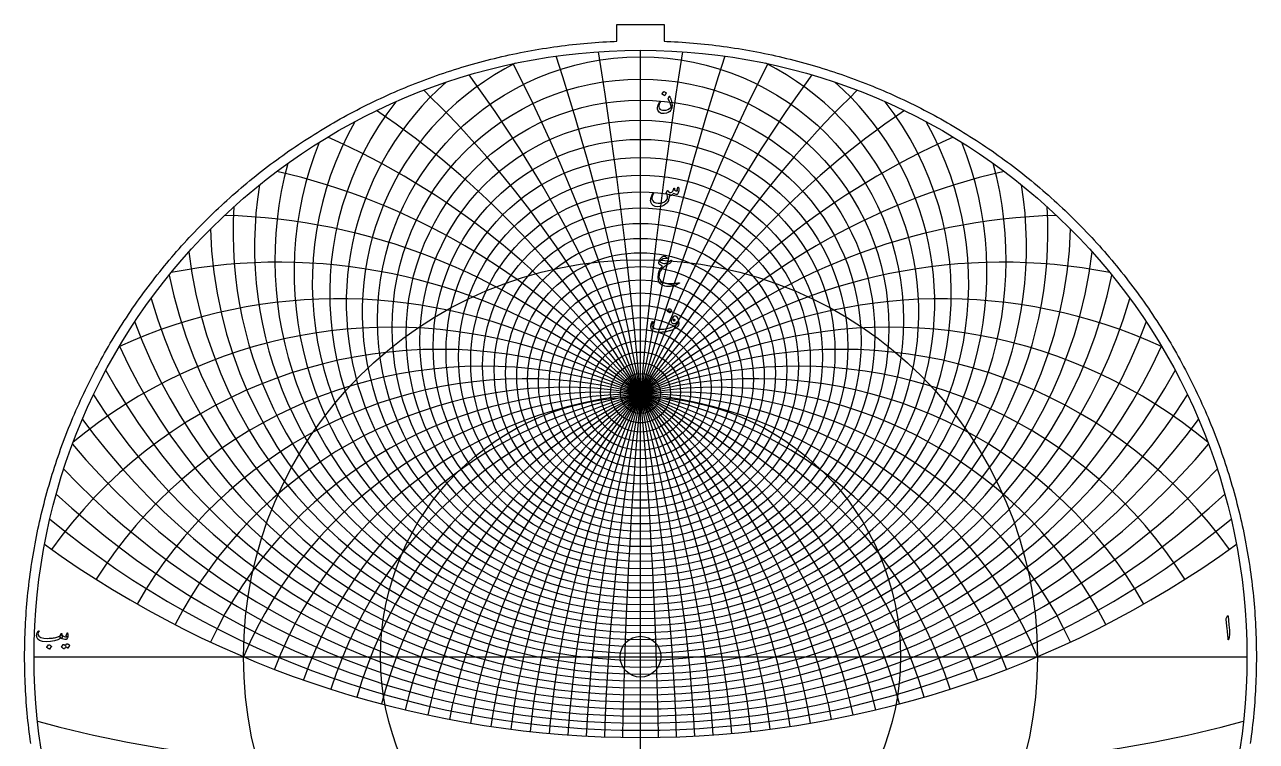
# Model space of a CAD drawing. Header units: millimetres. Extents: x -137 to 137, y -137 to 141.
# Drawn here: x -137.1 to 137.1, y -18.8 to 140.7 of the extents above; entities that cross this region are included whole.
import ezdxf

# ---------------------------------------------------------------- set-up
doc = ezdxf.new("R2010")
doc.units = ezdxf.units.MM
for name, color, linetype in [('CUT_INNER', 6, 'Continuous'), ('CUT_OUTER', 1, 'Continuous'), ('ENGRAVE', 7, 'Continuous'), ('ENGRAVE_FINE', 8, 'Continuous'), ('TEXT', 5, 'Continuous')]:
    doc.layers.add(name, color=color, linetype=linetype)

msp = doc.modelspace()

# ---------------------------------------------------------------- linework, layer by layer
at = {"layer": 'CUT_INNER'}
msp.add_circle((0, 0), 4.55, dxfattribs=at)
at = {"layer": 'CUT_OUTER'}
msp.add_lwpolyline([(-135.737, -19.2842), (-135.8528, -18.451), (-135.9634, -17.6171), (-136.0689, -16.7825), (-136.1694, -15.9473), (-136.2646, -15.1115), (-136.3548, -14.2751), (-136.4398, -13.4381), (-136.5197, -12.6007), (-136.5945, -11.7628), (-136.6641, -10.9245), (-136.7285, -10.0857), (-136.7878, -9.2466), (-136.842, -8.4071), (-136.891, -7.5673), (-136.9349, -6.7272), (-136.9736, -5.8868), (-137.0071, -5.0463), (-137.0355, -4.2055), (-137.0587, -3.3646), (-137.0768, -2.5236), (-137.0897, -1.6824), (-137.0974, -0.8412), (-137.1, 0), (-137.0974, 0.8412), (-137.0897, 1.6824), (-137.0768, 2.5236), (-137.0587, 3.3646), (-137.0355, 4.2055), (-137.0071, 5.0463), (-136.9736, 5.8868), (-136.9349, 6.7272), (-136.891, 7.5673), (-136.842, 8.4071), (-136.7878, 9.2466), (-136.7285, 10.0857), (-136.6641, 10.9245), (-136.5945, 11.7628), (-136.5197, 12.6007), (-136.4398, 13.4381), (-136.3548, 14.2751), (-136.2646, 15.1115), (-136.1694, 15.9473), (-136.0689, 16.7825), (-135.9634, 17.6171), (-135.8528, 18.451), (-135.737, 19.2842), (-135.6161, 20.1167), (-135.4901, 20.9485), (-135.359, 21.7795), (-135.2228, 22.6096), (-135.0816, 23.4389), (-134.9352, 24.2673), (-134.7838, 25.0948), (-134.6272, 25.9213), (-134.4657, 26.7469), (-134.299, 27.5714), (-134.1273, 28.395), (-133.9506, 29.2174), (-133.7688, 30.0388), (-133.5819, 30.859), (-133.3901, 31.6781), (-133.1932, 32.4959), (-132.9913, 33.3126), (-132.7844, 34.128), (-132.5725, 34.9421), (-132.3556, 35.7549), (-132.1337, 36.5663), (-131.9068, 37.3764), (-131.675, 38.185), (-131.4382, 38.9923), (-131.1965, 39.798), (-130.9499, 40.6023), (-130.6983, 41.405), (-130.4417, 42.2062), (-130.1803, 43.0058), (-129.914, 43.8037), (-129.6428, 44.6), (-129.3667, 45.3947), (-129.0857, 46.1876), (-128.7999, 46.9788), (-128.5092, 47.7682), (-128.2137, 48.5558), (-127.9133, 49.3416), (-127.6082, 50.1255), (-127.2982, 50.9076), (-126.9834, 51.6877), (-126.6639, 52.4659), (-126.3396, 53.2421), (-126.0105, 54.0163), (-125.6767, 54.7885), (-125.3382, 55.5586), (-124.9949, 56.3266), (-124.6469, 57.0925), (-124.2943, 57.8562), (-123.9369, 58.6178), (-123.5749, 59.3772), (-123.2083, 60.1343), (-122.837, 60.8891), (-122.4611, 61.6417), (-122.0805, 62.392), (-121.6954, 63.1399), (-121.3057, 63.8854), (-120.9114, 64.6285), (-120.5126, 65.3692), (-120.1092, 66.1074), (-119.7013, 66.8431), (-119.2889, 67.5763), (-118.872, 68.307), (-118.4507, 69.0351), (-118.0249, 69.7606), (-117.5946, 70.4835), (-117.1599, 71.2037), (-116.7208, 71.9212), (-116.2773, 72.6361), (-115.8294, 73.3482), (-115.3772, 74.0575), (-114.9206, 74.7641), (-114.4597, 75.4678), (-113.9945, 76.1687), (-113.525, 76.8667), (-113.0512, 77.5618), (-112.5732, 78.254), (-112.0909, 78.9433), (-111.6044, 79.6296), (-111.1137, 80.3129), (-110.6188, 80.9932), (-110.1198, 81.6704), (-109.6166, 82.3445), (-109.1092, 83.0156), (-108.5978, 83.6835), (-108.0823, 84.3483), (-107.5627, 85.0098), (-107.0391, 85.6682), (-106.5114, 86.3234), (-105.9797, 86.9753), (-105.4441, 87.624), (-104.9044, 88.2693), (-104.3608, 88.9113), (-103.8133, 89.55), (-103.2619, 90.1853), (-102.7066, 90.8172), (-102.1474, 91.4457), (-101.5844, 92.0707), (-101.0176, 92.6923), (-100.4469, 93.3104), (-99.8725, 93.925), (-99.2943, 94.536), (-98.7123, 95.1435), (-98.1267, 95.7474), (-97.5374, 96.3477), (-96.9443, 96.9443), (-96.3477, 97.5374), (-95.7474, 98.1267), (-95.1435, 98.7123), (-94.536, 99.2943), (-93.925, 99.8725), (-93.3104, 100.4469), (-92.6923, 101.0176), (-92.0707, 101.5844), (-91.4457, 102.1474), (-90.8172, 102.7066), (-90.1853, 103.2619), (-89.55, 103.8133), (-88.9113, 104.3608), (-88.2693, 104.9044), (-87.624, 105.4441), (-86.9753, 105.9797), (-86.3234, 106.5114), (-85.6682, 107.0391), (-85.0098, 107.5627), (-84.3483, 108.0823), (-83.6835, 108.5978), (-83.0156, 109.1092), (-82.3445, 109.6166), (-81.6704, 110.1198), (-80.9932, 110.6188), (-80.3129, 111.1137), (-79.6296, 111.6044), (-78.9433, 112.0909), (-78.254, 112.5732), (-77.5618, 113.0512), (-76.8667, 113.525), (-76.1687, 113.9945), (-75.4678, 114.4597), (-74.7641, 114.9206), (-74.0575, 115.3772), (-73.3482, 115.8294), (-72.6361, 116.2773), (-71.9212, 116.7208), (-71.2037, 117.1599), (-70.4835, 117.5946), (-69.7606, 118.0249), (-69.0351, 118.4507), (-68.307, 118.872), (-67.5763, 119.2889), (-66.8431, 119.7013), (-66.1074, 120.1092), (-65.3692, 120.5126), (-64.6285, 120.9114), (-63.8854, 121.3057), (-63.1399, 121.6954), (-62.392, 122.0805), (-61.6417, 122.4611), (-60.8891, 122.837), (-60.1343, 123.2083), (-59.3772, 123.5749), (-58.6178, 123.9369), (-57.8562, 124.2943), (-57.0925, 124.6469), (-56.3266, 124.9949), (-55.5586, 125.3382), (-54.7885, 125.6767), (-54.0163, 126.0105), (-53.2421, 126.3396), (-52.4659, 126.6639), (-51.6877, 126.9834), (-50.9076, 127.2982), (-50.1255, 127.6082), (-49.3416, 127.9133), (-48.5558, 128.2137), (-47.7682, 128.5092), (-46.9788, 128.7999), (-46.1876, 129.0857), (-45.3947, 129.3667), (-44.6, 129.6428), (-43.8037, 129.914), (-43.0058, 130.1803), (-42.2062, 130.4417), (-41.405, 130.6983), (-40.6023, 130.9499), (-39.798, 131.1965), (-38.9923, 131.4382), (-38.185, 131.675), (-37.3764, 131.9068), (-36.5663, 132.1337), (-35.7549, 132.3556), (-34.9421, 132.5725), (-34.128, 132.7844), (-33.3126, 132.9913), (-32.4959, 133.1932), (-31.6781, 133.3901), (-30.859, 133.5819), (-30.0388, 133.7688), (-29.2174, 133.9506), (-28.395, 134.1273), (-27.5714, 134.299), (-26.7469, 134.4657), (-25.9213, 134.6272), (-25.0948, 134.7838), (-24.2673, 134.9352), (-23.4389, 135.0816), (-22.6096, 135.2228), (-21.7795, 135.359), (-20.9485, 135.4901), (-20.1167, 135.6161), (-19.2842, 135.737), (-18.451, 135.8528), (-17.6171, 135.9634), (-16.7825, 136.0689), (-15.9473, 136.1694), (-15.1115, 136.2646), (-14.2751, 136.3548), (-13.4381, 136.4398), (-12.6007, 136.5197), (-11.7628, 136.5945), (-10.9245, 136.6641), (-10.0857, 136.7285), (-9.2466, 136.7878), (-8.4071, 136.842), (-7.5673, 136.891), (-6.7272, 136.9349), (-5.8868, 136.9736), (-5.25, 136.999), (-5.25, 140.7), (5.25, 140.7), (5.25, 136.999), (5.8868, 136.9736), (6.7272, 136.9349), (7.5673, 136.891), (8.4071, 136.842), (9.2466, 136.7878), (10.0857, 136.7285), (10.9245, 136.6641), (11.7628, 136.5945), (12.6007, 136.5197), (13.4381, 136.4398), (14.2751, 136.3548), (15.1115, 136.2646), (15.9473, 136.1694), (16.7825, 136.0689), (17.6171, 135.9634), (18.451, 135.8528), (19.2842, 135.737), (20.1167, 135.6161), (20.9485, 135.4901), (21.7795, 135.359), (22.6096, 135.2228), (23.4389, 135.0816), (24.2673, 134.9352), (25.0948, 134.7838), (25.9213, 134.6272), (26.7469, 134.4657), (27.5714, 134.299), (28.395, 134.1273), (29.2174, 133.9506), (30.0388, 133.7688), (30.859, 133.5819), (31.6781, 133.3901), (32.4959, 133.1932), (33.3126, 132.9913), (34.128, 132.7844), (34.9421, 132.5725), (35.7549, 132.3556), (36.5663, 132.1337), (37.3764, 131.9068), (38.185, 131.675), (38.9923, 131.4382), (39.798, 131.1965), (40.6023, 130.9499), (41.405, 130.6983), (42.2062, 130.4417), (43.0058, 130.1803), (43.8037, 129.914), (44.6, 129.6428), (45.3947, 129.3667), (46.1876, 129.0857), (46.9788, 128.7999), (47.7682, 128.5092), (48.5558, 128.2137), (49.3416, 127.9133), (50.1255, 127.6082), (50.9076, 127.2982), (51.6877, 126.9834), (52.4659, 126.6639), (53.2421, 126.3396), (54.0163, 126.0105), (54.7885, 125.6767), (55.5586, 125.3382), (56.3266, 124.9949), (57.0925, 124.6469), (57.8562, 124.2943), (58.6178, 123.9369), (59.3772, 123.5749), (60.1343, 123.2083), (60.8891, 122.837), (61.6417, 122.4611), (62.392, 122.0805), (63.1399, 121.6954), (63.8854, 121.3057), (64.6285, 120.9114), (65.3692, 120.5126), (66.1074, 120.1092), (66.8431, 119.7013), (67.5763, 119.2889), (68.307, 118.872), (69.0351, 118.4507), (69.7606, 118.0249), (70.4835, 117.5946), (71.2037, 117.1599), (71.9212, 116.7208), (72.6361, 116.2773), (73.3482, 115.8294), (74.0575, 115.3772), (74.7641, 114.9206), (75.4678, 114.4597), (76.1687, 113.9945), (76.8667, 113.525), (77.5618, 113.0512), (78.254, 112.5732), (78.9433, 112.0909), (79.6296, 111.6044), (80.3129, 111.1137), (80.9932, 110.6188), (81.6704, 110.1198), (82.3445, 109.6166), (83.0156, 109.1092), (83.6835, 108.5978), (84.3483, 108.0823), (85.0098, 107.5627), (85.6682, 107.0391), (86.3234, 106.5114), (86.9753, 105.9797), (87.624, 105.4441), (88.2693, 104.9044), (88.9113, 104.3608), (89.55, 103.8133), (90.1853, 103.2619), (90.8172, 102.7066), (91.4457, 102.1474), (92.0707, 101.5844), (92.6923, 101.0176), (93.3104, 100.4469), (93.925, 99.8725), (94.536, 99.2943), (95.1435, 98.7123), (95.7474, 98.1267), (96.3477, 97.5374), (96.9443, 96.9443), (97.5374, 96.3477), (98.1267, 95.7474), (98.7123, 95.1435), (99.2943, 94.536), (99.8725, 93.925), (100.4469, 93.3104), (101.0176, 92.6923), (101.5844, 92.0707), (102.1474, 91.4457), (102.7066, 90.8172), (103.2619, 90.1853), (103.8133, 89.55), (104.3608, 88.9113), (104.9044, 88.2693), (105.4441, 87.624), (105.9797, 86.9753), (106.5114, 86.3234), (107.0391, 85.6682), (107.5627, 85.0098), (108.0823, 84.3483), (108.5978, 83.6835), (109.1092, 83.0156), (109.6166, 82.3445), (110.1198, 81.6704), (110.6188, 80.9932), (111.1137, 80.3129), (111.6044, 79.6296), (112.0909, 78.9433), (112.5732, 78.254), (113.0512, 77.5618), (113.525, 76.8667), (113.9945, 76.1687), (114.4597, 75.4678), (114.9206, 74.7641), (115.3772, 74.0575), (115.8294, 73.3482), (116.2773, 72.6361), (116.7208, 71.9212), (117.1599, 71.2037), (117.5946, 70.4835), (118.0249, 69.7606), (118.4507, 69.0351), (118.872, 68.307), (119.2889, 67.5763), (119.7013, 66.8431), (120.1092, 66.1074), (120.5126, 65.3692), (120.9114, 64.6285), (121.3057, 63.8854), (121.6954, 63.1399), (122.0805, 62.392), (122.4611, 61.6417), (122.837, 60.8891), (123.2083, 60.1343), (123.5749, 59.3772), (123.9369, 58.6178), (124.2943, 57.8562), (124.6469, 57.0925), (124.9949, 56.3266), (125.3382, 55.5586), (125.6767, 54.7885), (126.0105, 54.0163), (126.3396, 53.2421), (126.6639, 52.4659), (126.9834, 51.6877), (127.2982, 50.9076), (127.6082, 50.1255), (127.9133, 49.3416), (128.2137, 48.5558), (128.5092, 47.7682), (128.7999, 46.9788), (129.0857, 46.1876), (129.3667, 45.3947), (129.6428, 44.6), (129.914, 43.8037), (130.1803, 43.0058), (130.4417, 42.2062), (130.6983, 41.405), (130.9499, 40.6023), (131.1965, 39.798), (131.4382, 38.9923), (131.675, 38.185), (131.9068, 37.3764), (132.1337, 36.5663), (132.3556, 35.7549), (132.5725, 34.9421), (132.7844, 34.128), (132.9913, 33.3126), (133.1932, 32.4959), (133.3901, 31.6781), (133.5819, 30.859), (133.7688, 30.0388), (133.9506, 29.2174), (134.1273, 28.395), (134.299, 27.5714), (134.4657, 26.7469), (134.6272, 25.9213), (134.7838, 25.0948), (134.9352, 24.2673), (135.0816, 23.4389), (135.2228, 22.6096), (135.359, 21.7795), (135.4901, 20.9485), (135.6161, 20.1167), (135.737, 19.2842), (135.8528, 18.451), (135.9634, 17.6171), (136.0689, 16.7825), (136.1694, 15.9473), (136.2646, 15.1115), (136.3548, 14.2751), (136.4398, 13.4381), (136.5197, 12.6007), (136.5945, 11.7628), (136.6641, 10.9245), (136.7285, 10.0857), (136.7878, 9.2466), (136.842, 8.4071), (136.891, 7.5673), (136.9349, 6.7272), (136.9736, 5.8868), (137.0071, 5.0463), (137.0355, 4.2055), (137.0587, 3.3646), (137.0768, 2.5236), (137.0897, 1.6824), (137.0974, 0.8412), (137.1, 0), (137.0974, -0.8412), (137.0897, -1.6824), (137.0768, -2.5236), (137.0587, -3.3646), (137.0355, -4.2055), (137.0071, -5.0463), (136.9736, -5.8868), (136.9349, -6.7272), (136.891, -7.5673), (136.842, -8.4071), (136.7878, -9.2466), (136.7285, -10.0857), (136.6641, -10.9245), (136.5945, -11.7628), (136.5197, -12.6007), (136.4398, -13.4381), (136.3548, -14.2751), (136.2646, -15.1115), (136.1694, -15.9473), (136.0689, -16.7825), (135.9634, -17.6171), (135.8528, -18.451), (135.737, -19.2842)], dxfattribs=at)
at = {"layer": 'ENGRAVE'}
for points in [[(0, -135), (0, 135)], [(-135, 0), (135, 0)]]:
    msp.add_lwpolyline(points, dxfattribs=at)
for centre, radius in [((0, 0), 135), ((0, 70.3201), 49.1045), ((0, 64.7258), 35.1578), ((0, 0), 88.3696), ((0, 61.1419), 22.7177), ((0, 59.1365), 11.1558), ((0, 0), 57.8458), ((0, 58.4905), 1.8)]:
    msp.add_circle(centre, radius, dxfattribs=at)
for centre, radius, start, end in [((0, 78.7065), 65.4996, 131.34876, 48.65124), ((0, 91.3234), 85.9185, 170.821946, 9.178054), ((0, 111.0126), 113.3266, 196.014945, 343.985055), ((0, -37.5107), 96.0012, 23, 157), ((0, -37.5107), 96.0012, 23, 157), ((0, 144.1311), 154.1996, 216.318155, 323.681845), ((0, 208.1857), 226.1647, 234.085821, 305.914179), ((-64.5444, 240.8829), 264.5747, 254.72765, 272.525498), ((64.5444, 240.8829), 264.5747, 267.474502, 285.27235)]:
    msp.add_arc(centre, radius, start, end, dxfattribs=at)
at = {"layer": 'ENGRAVE_FINE'}
for centre, radius in [((0, 74.9451), 58.5668), ((0, 73.2788), 55.2998), ((0, 71.7403), 52.1493), ((0, 69.0097), 46.1558), ((0, 67.8014), 43.2944), ((0, 66.6886), 40.5123), ((0, 65.6651), 37.8023), ((0, 63.8659), 32.5726), ((0, 63.0811), 30.041), ((0, 62.3676), 27.5579), ((0, 61.7222), 25.1183), ((0, 60.6241), 20.3517), ((0, 60.1665), 18.0163), ((0, 59.7671), 15.7077), ((0, 59.4243), 13.422), ((0, 58.9027), 8.9056), ((0, 58.7218), 6.6682), ((0, 58.5932), 4.4402), ((0, 58.5162), 2.2185)]:
    msp.add_circle(centre, radius, dxfattribs=at)
for centre, radius, start, end in [((-1097.2987, -37.5107), 1101.4902, 1.0178808, 8.9934406), ((-1097.2987, -37.5107), 1101.4902, 1.0178808, 8.9934406), ((1097.2987, -37.5107), 1101.4902, 171.0065594, 178.9821192), ((1097.2987, -37.5107), 1101.4902, 171.0065594, 178.9821192), ((0, 76.7502), 61.9622, 116.726425, 63.273575), ((-358.2814, -37.5107), 370.9202, 3.068602, 27.191758), ((-358.2814, -37.5107), 370.9202, 3.068602, 27.191758), ((-544.4499, -37.5107), 552.8489, 2.039488, 18.039111), ((-544.4499, -37.5107), 552.8489, 2.039488, 18.039111), ((358.2814, -37.5107), 370.9202, 152.808242, 176.931398), ((358.2814, -37.5107), 370.9202, 152.808242, 176.931398), ((544.4499, -37.5107), 552.8489, 161.960889, 177.960512), ((544.4499, -37.5107), 552.8489, 161.960889, 177.960512), ((-263.7611, -37.5107), 280.6887, 4.10911, 36.511387), ((-263.7611, -37.5107), 280.6887, 4.10911, 36.511387), ((263.7611, -37.5107), 280.6887, 143.488613, 175.89089), ((263.7611, -37.5107), 280.6887, 143.488613, 175.89089), ((0, 80.8279), 69.1938, 141.886, 38.114), ((-205.8752, -37.5107), 227.1582, 5.16507, 46.066498), ((-205.8752, -37.5107), 227.1582, 5.16507, 46.066498), ((205.8752, -37.5107), 227.1582, 133.933502, 174.83493), ((205.8752, -37.5107), 227.1582, 133.933502, 174.83493), ((-166.279, -37.5107), 192.0024, 6.240768, 55.938125), ((-166.279, -37.5107), 192.0024, 6.240768, 55.938125), ((166.279, -37.5107), 192.0024, 124.061875, 173.759232), ((166.279, -37.5107), 192.0024, 124.061875, 173.759232), ((0, 83.1306), 73.0621, 150.5294, 29.4706), ((-137.1039, -37.5107), 167.373, 7.340791, 66.225107), ((-137.1039, -37.5107), 167.373, 7.340791, 66.225107), ((137.1039, -37.5107), 167.373, 113.774893, 172.659209), ((137.1039, -37.5107), 167.373, 113.774893, 172.659209), ((0, 85.6328), 77.1237, 158.019105, 21.980895), ((0, 88.3556), 81.4008, 164.714284, 15.285716), ((-114.4098, -37.5107), 149.3514, 8.470112, 77.051147), ((-114.4098, -37.5107), 149.3514, 8.470112, 77.051147), ((114.4098, -37.5107), 149.3514, 102.948853, 171.529888), ((114.4098, -37.5107), 149.3514, 102.948853, 171.529888), ((0, 94.5645), 90.7062, 176.474399, 3.525601), ((-96.0012, -37.5107), 135.7662, 9.634176, 88.574385), ((-96.0012, -37.5107), 135.7662, 9.634176, 88.574385), ((96.0012, -37.5107), 135.7662, 91.425615, 170.365824), ((96.0012, -37.5107), 135.7662, 91.425615, 170.365824), ((0, 98.1117), 95.7976, 181.762306, 358.237694), ((-80.5546, -37.5107), 125.3207, 10.839016, 101.000359), ((-80.5546, -37.5107), 125.3207, 10.839016, 101.000359), ((0, 102.0036), 101.2325, 186.750984, 353.249016), ((80.5546, -37.5107), 125.3207, 78.999641, 169.160984), ((80.5546, -37.5107), 125.3207, 78.999641, 169.160984), ((0, 106.2859), 107.0571, 191.489306, 348.510694), ((-67.2208, -37.5107), 117.1958, 12.091381, 114.599095), ((-67.2208, -37.5107), 117.1958, 12.091381, 114.599095), ((67.2208, -37.5107), 117.1958, 65.400905, 167.908619), ((67.2208, -37.5107), 117.1958, 65.400905, 167.908619), ((0, 116.2484), 120.1067, 200.357634, 339.642366), ((-55.4263, -37.5107), 110.8526, 13.398897, 129.726219), ((-55.4263, -37.5107), 110.8526, 13.398897, 129.726219), ((55.4263, -37.5107), 110.8526, 50.273781, 166.601103), ((55.4263, -37.5107), 110.8526, 50.273781, 166.601103), ((0, 122.0715), 127.4764, 204.54131, 335.45869), ((-44.7661, -37.5107), 105.9256, 14.770258, 144.577597), ((-44.7661, -37.5107), 105.9256, 14.770258, 144.577597), ((44.7661, -37.5107), 105.9256, 35.422403, 165.229742), ((44.7661, -37.5107), 105.9256, 35.422403, 165.229742), ((-34.9416, -37.5107), 102.1623, 16.215472, 147.596498), ((-34.9416, -37.5107), 102.1623, 16.215472, 147.596498), ((0, 128.577), 135.5318, 208.585556, 331.414444), ((34.9416, -37.5107), 102.1623, 32.403502, 163.784528), ((34.9416, -37.5107), 102.1623, 32.403502, 163.784528), ((-25.7234, -37.5107), 99.3878, 17.746154, 150.300107), ((-25.7234, -37.5107), 99.3878, 17.746154, 150.300107), ((25.7234, -37.5107), 99.3878, 29.699893, 162.253846), ((25.7234, -37.5107), 99.3878, 29.699893, 162.253846), ((0, 135.8817), 144.3907, 212.506623, 327.493377), ((-16.9276, -37.5107), 97.4822, 19.375908, 152.741598), ((-16.9276, -37.5107), 97.4822, 19.375908, 152.741598), ((-8.399, -37.5107), 96.3679, 21.120804, 154.963461), ((-8.399, -37.5107), 96.3679, 21.120804, 154.963461), ((8.399, -37.5107), 96.3679, 25.036539, 158.879196), ((8.399, -37.5107), 96.3679, 25.036539, 158.879196), ((16.9276, -37.5107), 97.4822, 27.258402, 160.624092), ((16.9276, -37.5107), 97.4822, 27.258402, 160.624092), ((0, 153.5082), 165.1422, 220.03173, 319.96827), ((0, 164.2464), 177.4533, 223.657262, 316.342738), ((0, 176.6489), 191.4369, 227.203313, 312.796687), ((0, 191.1155), 207.4939, 230.677327, 309.322673)]:
    msp.add_arc(centre, radius, start, end, dxfattribs=at)
at = {"layer": 'TEXT'}
for points in [[(6.5032, 124.7133), (6.564, 124.5908), (6.623, 124.4629), (6.6801, 124.3296), (6.7355, 124.1907), (6.7881, 124.0456), (6.8371, 123.8932), (6.8825, 123.7335), (6.9242, 123.5666), (6.96, 123.4003), (6.9877, 123.2354), (7.0072, 123.0719), (7.0185, 122.9097), (7.0217, 122.7484), (7.0167, 122.5876), (7.0036, 122.4273), (6.9823, 122.2674), (6.9469, 122.0995), (6.8988, 121.9444), (6.838, 121.8019), (6.7645, 121.6722), (6.5146, 121.3769), (6.1857, 121.1514), (5.7779, 120.9958), (5.2911, 120.9101), (4.9391, 120.9015), (4.6306, 120.9482), (4.3657, 121.0503), (4.1444, 121.2077), (3.9779, 121.41), (3.8631, 121.6468), (3.8001, 121.9181), (3.7887, 122.2238), (3.83, 122.5477), (3.9175, 122.8589), (4.0514, 123.1574), (4.2315, 123.4432), (4.26, 123.4758), (4.2877, 123.494), (4.3145, 123.4976), (4.3403, 123.4867), (4.3644, 123.464), (4.3712, 123.4323), (4.3607, 123.3915), (4.3331, 123.3416), (4.1534, 122.9818), (4.0645, 122.6575), (4.0663, 122.3685), (4.1589, 122.1149), (4.3281, 121.9117), (4.5671, 121.7666), (4.8761, 121.6795), (5.2548, 121.6504), (5.7126, 121.6953), (6.1204, 121.8155), (6.4783, 122.0111), (6.7863, 122.2819), (6.7926, 122.2914), (6.7972, 122.3055), (6.7999, 122.3241), (6.8008, 122.3472), (6.7904, 122.5291), (6.7518, 122.741), (6.6851, 122.9827), (6.5903, 123.2545), (6.5368, 123.3912), (6.4851, 123.5185), (6.4352, 123.6362), (6.3871, 123.7444), (6.3404, 123.8426), (6.2946, 123.9304), (6.2496, 124.0077), (6.2056, 124.0746), (6.1848, 124.1095), (6.173, 124.1418), (6.1703, 124.1712), (6.1766, 124.198), (6.3944, 124.7351), (6.4148, 124.7664), (6.4397, 124.7732), (6.4692, 124.7555), (6.5032, 124.7133)], [(5.1605, 125.802), (5.1696, 125.8111), (5.1823, 125.8166), (5.1986, 125.8184), (5.2185, 125.8166), (5.3596, 125.7594), (5.4925, 125.6895), (5.6173, 125.607), (5.7339, 125.5117), (5.7452, 125.4972), (5.7502, 125.4827), (5.7488, 125.4682), (5.7411, 125.4537), (5.4, 124.902), (5.3873, 124.8889), (5.371, 124.8857), (5.351, 124.8925), (5.3274, 124.9093), (5.307, 124.9238), (5.2748, 124.9456), (5.2308, 124.9746), (5.175, 125.0109), (5.1065, 125.0545), (5.0244, 125.1053), (4.9287, 125.1633), (4.8194, 125.2287), (4.8048, 125.2395), (4.7976, 125.2504), (4.7976, 125.2613), (4.8048, 125.2722)], [(8.2815, 104.4683), (8.2942, 104.5001), (8.3105, 104.5227), (8.3304, 104.5364), (8.354, 104.5409), (8.3844, 104.5373), (8.4103, 104.5264), (8.4316, 104.5082), (8.4484, 104.4828), (8.4897, 104.3921), (8.5192, 104.2796), (8.5368, 104.1453), (8.5427, 103.9893), (8.5269, 103.7343), (8.4792, 103.4921), (8.3998, 103.2626), (8.2887, 103.0457), (8.2506, 102.9936), (8.2089, 102.9532), (8.1635, 102.9246), (8.1145, 102.9078), (7.9371, 102.8965), (7.7462, 102.9278), (7.5416, 103.0017), (7.3234, 103.1183), (7.1397, 102.8665), (6.9224, 102.6992), (6.6715, 102.6161), (6.3871, 102.6175), (6.3778, 102.4644), (6.3644, 102.3172), (6.347, 102.1759), (6.3254, 102.0405), (6.2998, 101.9101), (6.2701, 101.7837), (6.2363, 101.6615), (6.1984, 101.5433), (6.1104, 101.3301), (5.9915, 101.1332), (5.8418, 100.9527), (5.6613, 100.7885), (5.239, 100.5072), (4.7921, 100.3094), (4.3208, 100.1951), (3.825, 100.1643), (3.2666, 100.24), (2.8252, 100.4383), (2.5009, 100.759), (2.2935, 101.2022), (2.2654, 101.3619), (2.2609, 101.5506), (2.2799, 101.7683), (2.3226, 102.0151), (2.3911, 102.2854), (2.4877, 102.5667), (2.6124, 102.8588), (2.7653, 103.1619), (2.7776, 103.1809), (2.7925, 103.1945), (2.8102, 103.2027), (2.8306, 103.2054), (2.8511, 103.2036), (2.8688, 103.1981), (2.8837, 103.1891), (2.896, 103.1764), (2.9041, 103.1578), (2.9069, 103.1383), (2.9041, 103.1179), (2.896, 103.0965), (2.7018, 102.6933), (2.5766, 102.3617), (2.5204, 102.1017), (2.5331, 101.9135), (2.7163, 101.4984), (3.0048, 101.1967), (3.3986, 101.0085), (3.8976, 100.9336), (4.5953, 100.9781), (5.1859, 101.155), (5.6695, 101.4644), (6.046, 101.9062), (6.0446, 102.1974), (5.997, 102.505), (5.9031, 102.8289), (5.7629, 103.1691), (5.7452, 103.2036), (5.7357, 103.2344), (5.7343, 103.2617), (5.7411, 103.2852), (5.7801, 103.3662), (5.8173, 103.4422), (5.8527, 103.5132), (5.8863, 103.5792), (5.918, 103.6393), (5.948, 103.6926), (5.9761, 103.7391), (6.0024, 103.7788), (6.0174, 103.7956), (6.0333, 103.8024), (6.0501, 103.7992), (6.0677, 103.786), (6.0768, 103.7761), (6.0895, 103.7606), (6.1058, 103.7398), (6.1258, 103.7135), (6.1485, 103.6817), (6.173, 103.6445), (6.1993, 103.6019), (6.2274, 103.5538), (6.2846, 103.4613), (6.3327, 103.3941), (6.3717, 103.3524), (6.4016, 103.336), (6.5903, 103.3202), (6.779, 103.3524), (6.9677, 103.4327), (7.1565, 103.561), (7.2249, 103.6463), (7.2925, 103.786), (7.3592, 103.9802), (7.425, 104.2288), (7.4314, 104.2524), (7.4431, 104.2723), (7.4604, 104.2887), (7.4831, 104.3014), (7.5044, 104.3095), (7.5248, 104.3123), (7.5443, 104.3095), (7.5629, 104.3014), (7.5906, 104.256), (7.601, 104.1707), (7.5942, 104.0455), (7.5702, 103.8804), (7.7167, 103.7906), (7.8732, 103.7316), (8.0397, 103.7035), (8.2161, 103.7062), (8.2139, 103.7593), (8.2071, 103.8024), (8.1957, 103.8355), (8.1798, 103.8586), (8.1617, 103.8804), (8.1508, 103.9022), (8.1472, 103.924), (8.1508, 103.9457)], [(5.0153, 89.141), (5.1292, 89.1719), (5.253, 89.1701), (5.3868, 89.1356), (5.5306, 89.0685), (5.6039, 89.0247), (5.6713, 88.9805), (5.7327, 88.9358), (5.7883, 88.8906), (5.838, 88.8455), (5.8818, 88.8008), (5.9196, 88.7566), (5.9516, 88.7128), (5.9729, 88.6702), (5.9643, 88.6439), (5.9258, 88.6339), (5.8573, 88.6402), (5.4231, 88.6693), (5.0208, 88.5749), (4.6502, 88.3572), (4.3113, 88.016), (4.3018, 87.9938), (4.3022, 87.9707), (4.3127, 87.9466), (4.3331, 87.9217), (4.598, 87.723), (4.8847, 87.5914), (5.1931, 87.527), (5.5234, 87.5298), (5.5828, 87.5415), (5.6595, 87.5697), (5.7534, 87.6141), (5.8645, 87.6749), (6.0668, 87.7983), (6.2456, 87.9072), (6.4007, 88.0015), (6.5323, 88.0814), (6.6402, 88.1467), (6.7246, 88.1975), (6.7854, 88.2338), (6.8226, 88.2556), (6.8757, 88.2723), (6.9042, 88.2574), (6.9083, 88.2106), (6.8879, 88.1322), (6.8094, 87.9262), (6.7409, 87.7729), (6.6824, 87.6722), (6.6339, 87.6241), (6.4844, 87.5531), (6.3263, 87.4708), (6.1596, 87.3771), (5.9843, 87.2721), (5.8003, 87.1557), (5.6078, 87.028), (5.4066, 86.889), (5.1968, 86.7386), (4.7758, 86.3653), (4.4565, 85.9275), (4.2387, 85.4254), (4.1226, 84.8588), (4.1171, 84.5503), (4.1661, 84.2636), (4.2696, 83.9987), (4.4274, 83.7556), (4.8216, 83.4299), (5.4018, 83.2076), (6.168, 83.0887), (7.1202, 83.0733), (7.2674, 83.0824), (7.4259, 83.0951), (7.5958, 83.1114), (7.777, 83.1314), (7.9691, 83.1554), (8.1717, 83.184), (8.3847, 83.2171), (8.6081, 83.2548), (8.6466, 83.2588), (8.6752, 83.2566), (8.6938, 83.2479), (8.7024, 83.233), (8.6666, 83.1595), (8.5228, 83.0479), (8.271, 82.8982), (7.9113, 82.7104), (7.6926, 82.6074), (7.5012, 82.5308), (7.337, 82.4804), (7.2, 82.4564), (6.6901, 82.4183), (6.2274, 82.4128), (5.8119, 82.44), (5.4435, 82.4999), (4.7486, 82.7589), (4.2605, 83.1731), (3.9792, 83.7424), (3.9048, 84.4668), (3.9874, 85.2276), (4.177, 85.8985), (4.4737, 86.4796), (4.8774, 86.9709), (4.6152, 87.0879), (4.402, 87.2068), (4.2378, 87.3274), (4.1226, 87.4499), (4.0913, 87.4994), (4.07, 87.5533), (4.0586, 87.6119), (4.0573, 87.6749), (4.0822, 87.8446), (4.1208, 88.0052), (4.1729, 88.1567), (4.2387, 88.2991), (4.4124, 88.5858), (4.5998, 88.8217), (4.8008, 89.0068), (5.0153, 89.141)], [(6.3254, 77.4536), (6.3345, 77.4627), (6.3472, 77.4681), (6.3635, 77.47), (6.3835, 77.4681), (6.5245, 77.411), (6.6575, 77.3411), (6.7822, 77.2586), (6.8988, 77.1633), (6.9101, 77.1488), (6.9151, 77.1343), (6.9138, 77.1197), (6.906, 77.1052), (6.5649, 76.5536), (6.5522, 76.5405), (6.5359, 76.5373), (6.5159, 76.5441), (6.4923, 76.5609), (6.4719, 76.5754), (6.4397, 76.5972), (6.3957, 76.6262), (6.3399, 76.6625), (6.2714, 76.706), (6.1893, 76.7568), (6.0936, 76.8149), (5.9843, 76.8802), (5.9698, 76.8911), (5.9625, 76.902), (5.9625, 76.9129), (5.9698, 76.9238)], [(7.6101, 75.9004), (7.7548, 75.9108), (7.8986, 75.855), (8.0415, 75.733), (8.1835, 75.5447), (8.31, 75.2998), (8.4067, 75.0077), (8.4733, 74.6683), (8.5101, 74.2818), (8.5142, 74.1417), (8.5046, 74.0115), (8.4815, 73.8913), (8.4448, 73.781), (8.315, 73.561), (8.1218, 73.351), (7.865, 73.1509), (7.5448, 72.9609), (7.364, 72.8726), (7.1773, 72.7894), (6.9848, 72.7112), (6.7863, 72.6379), (6.5815, 72.5696), (6.3699, 72.5063), (6.1514, 72.4481), (5.9262, 72.3947), (5.7001, 72.3469), (5.4789, 72.3049), (5.2628, 72.2689), (5.0516, 72.2387), (4.845, 72.2149), (4.6424, 72.1979), (4.444, 72.1877), (4.2496, 72.1843), (3.439, 72.25), (2.8433, 72.4619), (2.4628, 72.8198), (2.2972, 73.3238), (2.2922, 73.4408), (2.299, 73.5742), (2.3176, 73.7239), (2.348, 73.8899), (2.3974, 74.0723), (2.4659, 74.2492), (2.5535, 74.4207), (2.6601, 74.5867), (2.676, 74.6057), (2.6946, 74.6193), (2.7159, 74.6275), (2.7399, 74.6302), (2.7631, 74.6271), (2.7817, 74.6175), (2.7957, 74.6017), (2.8052, 74.5794), (2.8098, 74.5549), (2.8089, 74.5322), (2.8025, 74.5114), (2.7907, 74.4923), (2.5948, 74.1067), (2.5294, 73.7774), (2.5948, 73.5043), (2.7907, 73.2875), (3.223, 73.0616), (3.7651, 72.9282), (4.417, 72.8874), (5.1786, 72.9391), (5.5127, 72.9872), (5.8473, 73.0516), (6.1823, 73.1324), (6.5177, 73.2294), (6.8532, 73.3428), (7.1882, 73.4726), (7.5228, 73.6186), (7.8569, 73.781), (8.0347, 73.8831), (8.169, 73.9933), (8.2597, 74.1117), (8.3069, 74.2383), (8.2815, 74.3254), (8.2415, 74.4052), (8.1871, 74.4778), (8.1181, 74.5431), (8.11, 74.5463), (8.1, 74.5413), (8.0882, 74.5282), (8.0746, 74.5068), (7.9703, 74.339), (7.8532, 74.2129), (7.7235, 74.1285), (7.581, 74.0859), (7.3207, 74.0822), (7.1202, 74.1585), (6.9795, 74.3145), (6.8988, 74.5504), (6.9002, 74.7586), (6.9696, 75.0131), (7.107, 75.3139), (7.3125, 75.6609), (7.3774, 75.7466), (7.4486, 75.8151), (7.5262, 75.8664), (7.6101, 75.9004)], [(7.6899, 74.877), (7.7167, 74.9097), (7.7244, 74.9423), (7.7131, 74.975), (7.6827, 75.0077), (7.5593, 75.0866), (7.4504, 75.1056), (7.356, 75.0648), (7.2762, 74.9641), (7.2658, 74.9333), (7.2635, 74.906), (7.2694, 74.8825), (7.2835, 74.8625), (7.3851, 74.7981), (7.4867, 74.779), (7.5883, 74.8053), (7.6899, 74.877)], [(130.5916, 8.9727), (130.6656, 9.1159), (130.7251, 9.1662), (130.7701, 9.1237), (130.8006, 8.9882), (130.9787, 7.0914), (131.0847, 5.9272), (131.1084, 4.9972), (131.0498, 4.3014), (130.909, 3.8398), (130.8834, 3.8021), (130.8606, 3.7817), (130.8408, 3.7788), (130.8239, 3.7933), (130.8103, 3.8161), (130.8006, 3.8456), (130.7948, 3.8819), (130.7929, 3.925), (130.7929, 4.2603), (130.7774, 4.6159), (130.7464, 4.9919), (130.7, 5.3882), (130.6898, 5.4917), (130.6593, 5.7714), (130.6085, 6.2272), (130.5374, 6.8592), (130.3671, 8.2604), (130.3632, 8.335), (130.3671, 8.4037), (130.3787, 8.4666), (130.398, 8.5237)], [(-128.8497, 4.8075), (-128.8422, 4.8037), (-128.8351, 4.7998), (-128.8286, 4.7959), (-128.8226, 4.7921), (-128.8165, 4.7877), (-128.81, 4.7824), (-128.803, 4.7761), (-128.7955, 4.7688), (-128.733, 4.6953), (-128.7084, 4.5908), (-128.7214, 4.4553), (-128.7722, 4.2888), (-128.8192, 4.1877), (-128.8671, 4.1243), (-128.916, 4.0987), (-128.9658, 4.1108), (-128.991, 4.1229), (-129.0122, 4.1282), (-129.0297, 4.1267), (-129.0432, 4.1185), (-129.678, 3.7711), (-130.4368, 3.5262), (-131.3193, 3.384), (-132.3258, 3.3443), (-133.1397, 3.414), (-133.7542, 3.5998), (-134.1693, 3.9017), (-134.3851, 4.3198), (-134.4185, 4.5172), (-134.4258, 4.7146), (-134.4069, 4.9121), (-134.3619, 5.1095), (-134.3005, 5.2842), (-134.2245, 5.4443), (-134.134, 5.59), (-134.029, 5.7211), (-134.0092, 5.7375), (-133.9884, 5.7482), (-133.9666, 5.753), (-133.9439, 5.7521), (-133.9226, 5.7429), (-133.9051, 5.7308), (-133.8916, 5.7158), (-133.8819, 5.6979), (-133.8776, 5.6804), (-133.88, 5.6592), (-133.8892, 5.634), (-133.9051, 5.605), (-134.0174, 5.4404), (-134.091, 5.2798), (-134.1258, 5.123), (-134.1219, 4.9701), (-133.938, 4.5869), (-133.5103, 4.3121), (-132.8387, 4.1456), (-131.9232, 4.0875), (-131.6718, 4.0914), (-131.421, 4.103), (-131.1705, 4.1224), (-130.9206, 4.1495), (-130.6726, 4.1843), (-130.428, 4.2269), (-130.1868, 4.2772), (-129.949, 4.3353), (-129.7182, 4.4011), (-129.529, 4.4669), (-129.3814, 4.5327), (-129.2755, 4.5985), (-129.2346, 4.6333), (-129.1971, 4.6759), (-129.163, 4.7262), (-129.1322, 4.7843), (-129.1035, 4.8492), (-129.0751, 4.9198), (-129.0473, 4.9962), (-129.02, 5.0785), (-129.0093, 5.1037), (-128.9929, 5.125), (-128.9706, 5.1424), (-128.9426, 5.1559), (-128.9126, 5.1632), (-128.8845, 5.1617), (-128.8584, 5.1516), (-128.8342, 5.1327), (-128.8148, 5.1066), (-128.8032, 5.0746), (-128.7993, 5.0369), (-128.8032, 4.9933)], [(-129.0819, 4.1882), (-129.1661, 4.268), (-129.2097, 4.3682), (-129.2126, 4.4887), (-129.1748, 4.6295), (-129.093, 4.7558), (-129.018, 4.8327), (-128.9498, 4.8603), (-128.8884, 4.8385), (-128.598, 4.6464), (-128.3077, 4.5114), (-128.0174, 4.4335), (-127.7271, 4.4127), (-127.7169, 4.4146), (-127.7097, 4.4204), (-127.7053, 4.4301), (-127.7039, 4.4437), (-127.7111, 4.4693), (-127.7329, 4.5075), (-127.7692, 4.5583), (-127.82, 4.6217), (-127.8297, 4.6411), (-127.8355, 4.6604), (-127.8374, 4.6798), (-127.8355, 4.6992), (-127.6497, 5.2333), (-127.641, 5.2537), (-127.6303, 5.2682), (-127.6177, 5.2769), (-127.6032, 5.2798), (-127.5887, 5.2774), (-127.5761, 5.2701), (-127.5655, 5.258), (-127.5568, 5.2411), (-127.4987, 5.0674), (-127.4639, 4.8946), (-127.4522, 4.7229), (-127.4639, 4.5521), (-127.5016, 4.3396), (-127.5529, 4.1669), (-127.6177, 4.0338), (-127.6961, 3.9404), (-127.7556, 3.8892), (-127.8103, 3.8514), (-127.8601, 3.8272), (-127.9051, 3.8166), (-128.1645, 3.8108), (-128.4471, 3.8708), (-128.7529, 3.9966), (-129.0819, 4.1882)], [(-127.7039, 2.8721), (-127.6942, 2.8817), (-127.6806, 2.8875), (-127.6632, 2.8895), (-127.6419, 2.8875), (-127.5657, 2.859), (-127.4919, 2.8275), (-127.4205, 2.7932), (-127.3516, 2.7559), (-127.2846, 2.7153), (-127.219, 2.6708), (-127.1549, 2.6224), (-127.0922, 2.5701), (-127.0801, 2.5542), (-127.0748, 2.5372), (-127.0763, 2.5193), (-127.0845, 2.5004), (-127.4561, 1.9121), (-127.4663, 1.9043), (-127.4813, 1.9043), (-127.5011, 1.9121), (-127.5258, 1.9275), (-127.5427, 1.9418), (-127.5703, 1.9614), (-127.6085, 1.9863), (-127.6574, 2.0166), (-127.7174, 2.0526), (-127.789, 2.095), (-127.8722, 2.1436), (-127.9671, 2.1985), (-128.2613, 1.7417), (-128.2748, 1.7277), (-128.2922, 1.7243), (-128.3135, 1.7316), (-128.3387, 1.7495), (-128.3605, 1.765), (-128.3948, 1.7882), (-128.4418, 1.8192), (-128.5013, 1.8579), (-128.5743, 1.9043), (-128.6619, 1.9585), (-128.764, 2.0204), (-128.8806, 2.0901), (-128.8927, 2.1017), (-128.898, 2.1133), (-128.8966, 2.125), (-128.8884, 2.1366), (-128.509, 2.7017), (-128.4993, 2.7114), (-128.4858, 2.7172), (-128.4684, 2.7192), (-128.4471, 2.7172), (-128.3822, 2.6962), (-128.3193, 2.6717), (-128.2584, 2.6439), (-128.1993, 2.6127), (-128.1422, 2.5786), (-128.0871, 2.5421), (-128.0339, 2.5031), (-127.9826, 2.4617)], [(-131.7839, 2.6553), (-131.7742, 2.665), (-131.7606, 2.6708), (-131.7432, 2.6727), (-131.7219, 2.6708), (-131.5714, 2.6098), (-131.4297, 2.5353), (-131.2966, 2.4472), (-131.1722, 2.3456), (-131.1601, 2.3301), (-131.1548, 2.3146), (-131.1563, 2.2992), (-131.1645, 2.2837), (-131.5284, 1.6953), (-131.5419, 1.6812), (-131.5593, 1.6779), (-131.5806, 1.6851), (-131.6058, 1.703), (-131.6276, 1.7185), (-131.6619, 1.7417), (-131.7089, 1.7727), (-131.7684, 1.8114), (-131.8414, 1.8579), (-131.929, 1.9121), (-132.0311, 1.974), (-132.1477, 2.0437), (-132.1632, 2.0553), (-132.171, 2.0669), (-132.171, 2.0785), (-132.1632, 2.0901)]]:
    msp.add_lwpolyline(points, close=True, dxfattribs=at)

doc.saveas('drawing.dxf')
